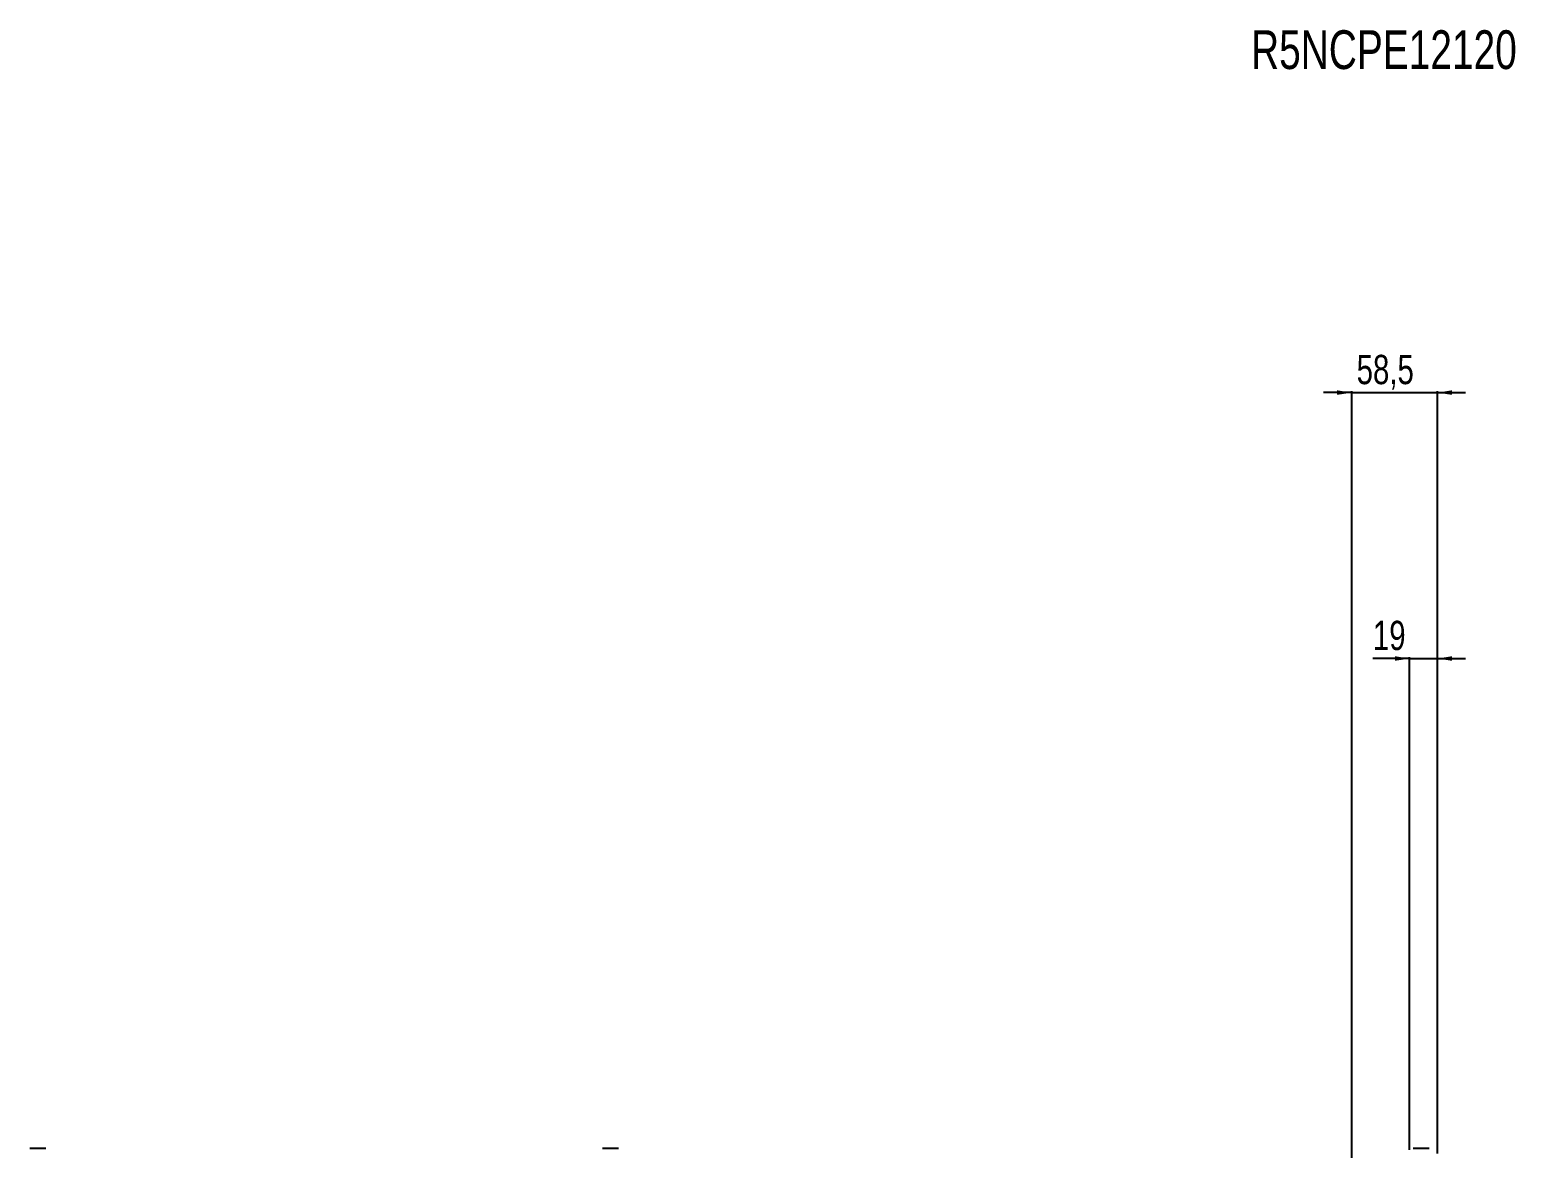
# Model space of a CAD drawing. Header units: millimetres. Extents: x -902 to 2905, y -1229 to 1219.
# Drawn here: x -59 to 956, y 455 to 1219 of the extents above; entities that cross this region are included whole.
import ezdxf

# ---------------------------------------------------------------- set-up
doc = ezdxf.new("R2010")
doc.units = ezdxf.units.MM
doc.layers.add('FORMAT', color=7, linetype='Continuous')
doc.styles.add('SLDTEXTSTYLE0', font='TXT', dxfattribs={"width": 0.75})
doc.dimstyles.new('SLDDIMSTYLE1', dxfattribs={"dimtxt": 20, "dimasz": 10, "dimexe": 0, "dimexo": 0.0625, "dimgap": 5, "dimtad": 2, "dimdec": 1, "dimrnd": 1e-09, "dimzin": 12, "dimdsep": 46, "dimtxsty": 'SLDTEXTSTYLE0', "dimsah": 1, "dimcen": 0.09, "dimadec": 0, "dimazin": 3, "dimtfac": 1, "dimtmove": 0, "dimatfit": 0, "dimfxl": 0, "dimfrac": 2, "dimtolj": 1, "dimtzin": 12, "dimarcsym": 0})

# ---------------------------------------------------------------- blocks, each defined once
blk = doc.blocks.new('_D_4')
at = {"layer": 'FORMAT'}
for p, q in [((843.9, 971.4), (824.7, 971.4)), ((843.9, 392.4), (843.9, 972.4)), ((843.9, 971.4), (902.4, 971.4)), ((902.4, 451.8), (902.4, 972.4)), ((902.4, 971.4), (921.6, 971.4))]:
    blk.add_line(p, q, dxfattribs=at)
for points in [[(843.9, 971.4), (833.9, 973), (833.9, 969.9)], [(902.4, 971.4), (912.4, 969.9), (912.4, 973)]]:
    blk.add_solid(points, dxfattribs=at)
at = {"layer": 'FORMAT', "insert": (847.3, 997.2), "char_height": 20, "attachment_point": 1, "style": 'SLDTEXTSTYLE0'}
blk.add_mtext('58,5', dxfattribs=at)
blk = doc.blocks.new('_D_5')
at = {"layer": 'FORMAT'}
for p, q in [((883.4, 789.8), (858.4, 789.8)), ((883.4, 454.4), (883.4, 790.8)), ((883.4, 789.8), (902.4, 789.8)), ((902.4, 451.8), (902.4, 790.8)), ((902.4, 789.8), (921.6, 789.8))]:
    blk.add_line(p, q, dxfattribs=at)
for points in [[(883.4, 789.8), (873.4, 791.4), (873.4, 788.3)], [(902.4, 789.8), (912.4, 788.3), (912.4, 791.4)]]:
    blk.add_solid(points, dxfattribs=at)
at = {"layer": 'FORMAT', "insert": (858.4, 815.6), "char_height": 20, "attachment_point": 1, "style": 'SLDTEXTSTYLE0'}
blk.add_mtext('19', dxfattribs=at)

msp = doc.modelspace()

# ---------------------------------------------------------------- linework, layer by layer
at = {"color": 7, "linetype": 'Continuous', "lineweight": 25}
for p, q in [((-58.66, 455.38), (-47.66, 455.38)), ((332.34, 455.38), (340.85, 455.38)), ((340.85, 455.38), (343.34, 455.38)), ((885.9, 455.38), (886.8, 455.38)), ((886.8, 455.38), (896.9, 455.38))]:
    msp.add_line(p, q, dxfattribs=at)

# ---------------------------------------------------------------- texts
at = {"layer": 'FORMAT', "insert": (775.21, 1218.85), "char_height": 26.4583, "attachment_point": 1, "style": 'SLDTEXTSTYLE0'}
msp.add_mtext('R5NCPE12120', dxfattribs=at)

# ---------------------------------------------------------------- dimensions: what is measured, and where the dimension line sits
at = {"layer": 'FORMAT'}
dim = msp.add_linear_dim(base=(902.4, 971.43), p1=(843.92, 392.43), p2=(902.4, 451.78), angle=0, dimstyle='SLDDIMSTYLE1', dxfattribs=at)
dim.commit()
dim.dimension.update_dxf_attribs({"geometry": '_D_4', "text_midpoint": (873.16, 971.43), "dimtype": 160})
dim = msp.add_linear_dim(base=(902.4, 789.85), p1=(883.4, 454.38), p2=(902.4, 451.78), dimstyle='SLDDIMSTYLE1', dxfattribs=at)
dim.commit()
dim.dimension.update_dxf_attribs({"geometry": '_D_5', "text_midpoint": (873.16, 789.85), "dimtype": 160})

doc.saveas('drawing.dxf')
